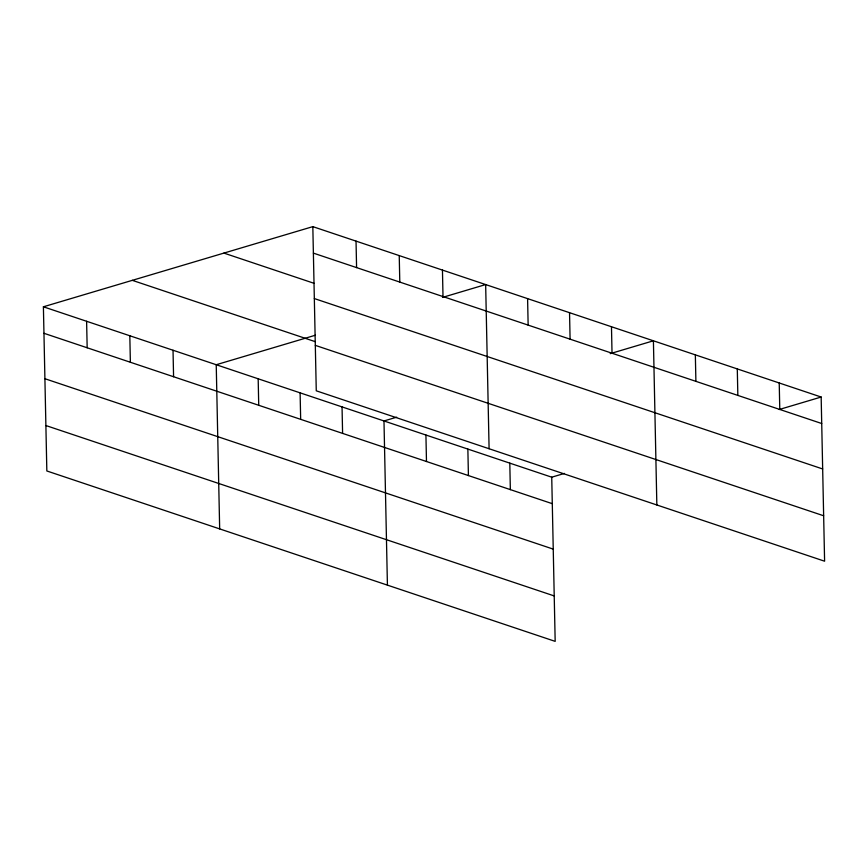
<?xml version="1.0" encoding="UTF-8"?>
<svg xmlns="http://www.w3.org/2000/svg" width="868" height="868" viewBox="0 0 868 868"><rect width="100%" height="100%" fill="white"/><g stroke="black" fill="none" stroke-linecap="round" stroke-linejoin="round"><path stroke-width="1.3" d="M43.4 306.795L551.733 477.194L555.173 641.365L46.839 470.966L43.4 306.795L312.827 226.635L821.161 397.034L824.6 561.205L316.267 390.806L312.827 226.635M315.323 335.243L216.23 364.734L219.669 528.905M442.474 297.42L485.657 284.563L489.096 448.745M396.687 417.183L383.981 420.958L387.421 585.14M610.226 353.645L653.409 340.798L656.848 504.97M551.733 477.194L564.439 473.418M779.247 409.501L821.161 397.034M313.381 253.12L821.714 423.519M223.911 253.087L314.14 283.337M314.325 298.559L822.669 468.959M132.305 280.342L315.312 341.688M315.312 345.366L823.645 515.766M43.953 333.29L552.298 503.679M44.908 378.719L553.241 549.119M45.885 425.537L554.229 595.936M779.225 382.972L779.779 409.457M737.29 368.911L737.843 395.407M695.344 354.86L695.897 381.345M611.473 326.737L612.027 353.233M569.538 312.686L570.092 339.171M527.592 298.625L528.145 325.12M509.798 463.132L510.351 489.628M467.863 449.081L468.416 475.566M442.452 270.078L443.005 296.574M425.928 435.02L426.481 461.505M399.237 255.604L399.79 282.089M356.032 241.12L356.585 267.604M342.046 406.908L342.6 433.392M300.111 392.846L300.664 419.342M258.176 378.784L258.729 405.28M173.025 350.249L173.578 376.734M129.82 335.764L130.374 362.249M86.605 321.279L87.169 347.775"/></g></svg>
